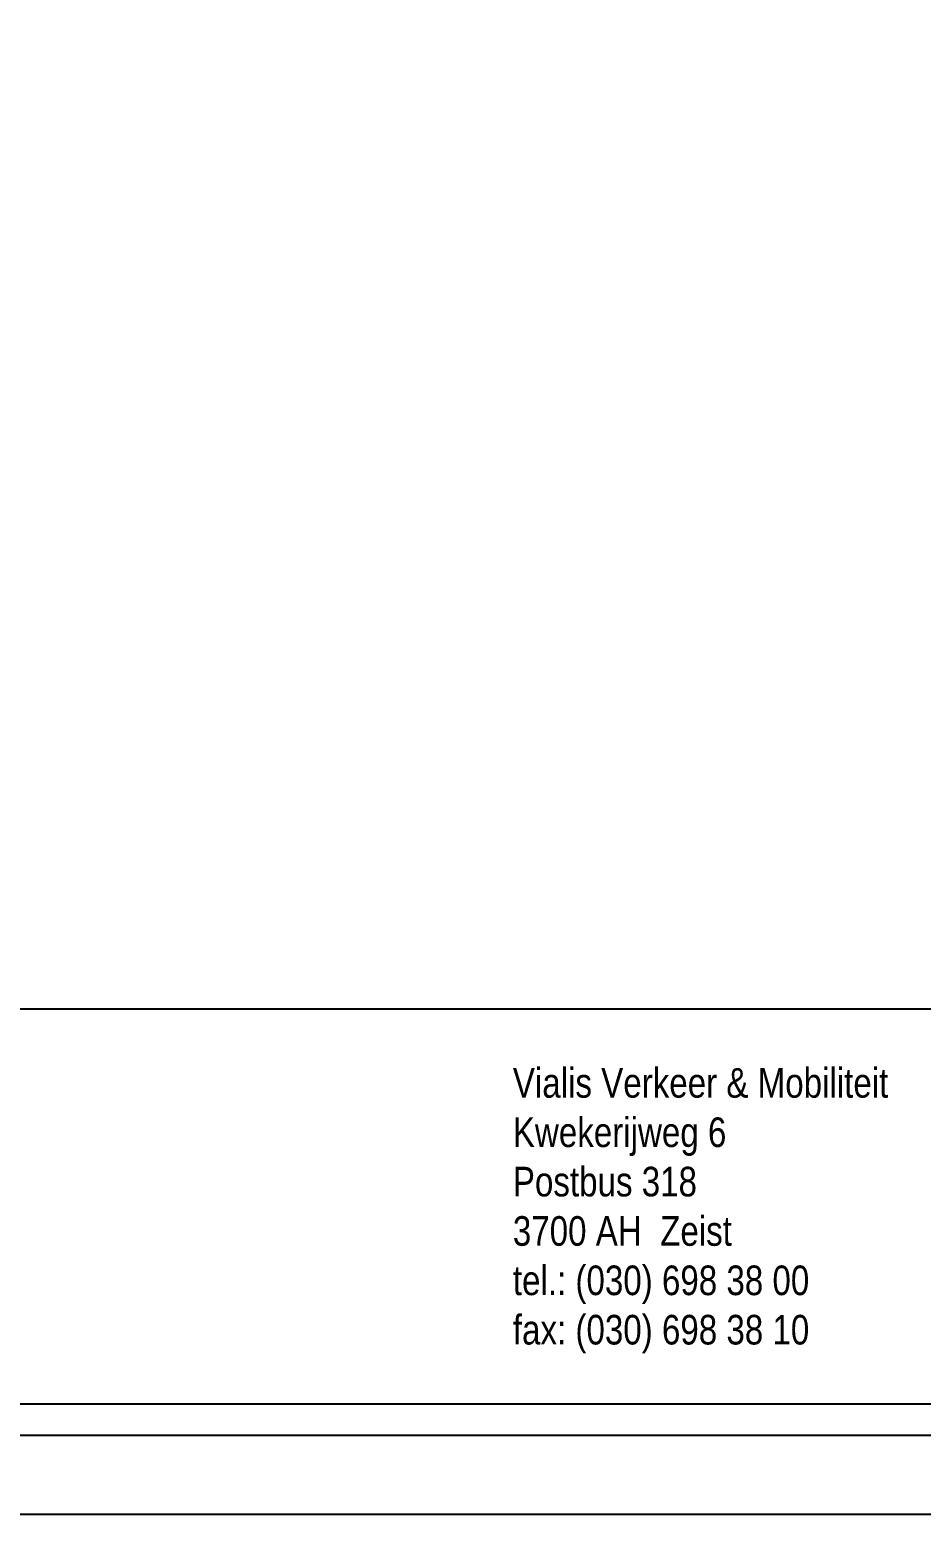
# Model space of a CAD drawing. Header units: metres. Extents: x 0 to 420, y 0 to 297.
# Drawn here: x 66.4 to 122.8, y 0 to 94 of the extents above; entities that cross this region are included whole.
import ezdxf
from ezdxf.enums import TextEntityAlignment as Align

# ---------------------------------------------------------------- set-up
doc = ezdxf.new("R2010")
doc.units = ezdxf.units.M
doc.header["$LTSCALE"] = 10
doc.header["$MEASUREMENT"] = 0
for name, color, linetype in [('25C', 1, 'CONTINUOUS'), ('RC', 2, 'CONTINUOUS'), ('SNIJLIJN', 1, 'CONTINUOUS'), ('VS-HOEK-018', 8, 'CONTINUOUS'), ('VS-HOEK-025', 1, 'CONTINUOUS'), ('VS-HOEK-035', 7, 'CONTINUOUS'), ('VS-HOEK-050', 4, 'CONTINUOUS')]:
    doc.layers.add(name, color=color, linetype=linetype)
doc.styles.add('HELVL', font='HELVL.SHX', dxfattribs={"width": 0.8})
doc.styles.add('ISO', font='ISO')
doc.styles.get("Standard").update_dxf_attribs({"font": 'iso.shx'})

# ---------------------------------------------------------------- blocks, each defined once
blk = doc.blocks.new('OHa3_v1-4')
at = {"layer": 'VS-HOEK-035'}
for p, q in [((-393, 27), (-2, 27)), ((-393, 2), (-2, 2))]:
    blk.add_line(p, q, dxfattribs=at)
at = {"layer": 'VS-HOEK-018', "style": 'HELVL', "width": 0.8}
for s, p in [('Vialis Verkeer & Mobiliteit', (-318.018, 21.375)), ('Kwekerijweg 6', (-318.018, 18.25)), ('Postbus 318', (-318.018, 15.125)), ('3700 AH  Zeist', (-318.018, 12)), ('tel.: (030) 698 38 00', (-318.018, 8.875)), ('fax: (030) 698 38 10', (-318.018, 5.75))]:
    blk.add_text(s, height=1.875, dxfattribs=at).set_placement(p)
at = {"layer": 'VS-HOEK-025', "style": 'ISO'}
for tag, p in [('BV', (-108, 23.5)), ('BT', (-95, 23.5))]:
    blk.add_attdef(tag, text='', height=2.5, dxfattribs=at).set_placement(p, align=Align.CENTER)
for tag, p in [('UIT1', (-194, 19.5)), ('GET1', (-183, 19.5)), ('TEKDAT', (-165.5, 19.5)), ('GECONTR1', (-148, 19.5)), ('CONDAT1', (-130.5, 19.5)), ('UIT2', (-194, 9.5)), ('GEW1', (-183, 9.5)), ('WIJZDAT1', (-165.5, 9.5)), ('UIT3', (-194, 4.5)), ('GEW2', (-183, 4.5)), ('WIJZDAT2', (-165.5, 4.5))]:
    blk.add_attdef(tag, text='', height=2.5, dxfattribs=at).set_placement(p, align=Align.MIDDLE)
at = {"layer": 'VS-HOEK-025'}
for tag, p in [('S', (-107.961, 19.5)), ('OMSCHR1', (-119, 9.5)), ('OMSCHR2', (-119, 4.5))]:
    blk.add_attdef(tag, text='', height=2.5, dxfattribs=at).set_placement(p, align=Align.MIDDLE_LEFT)
for tag, p in [('GECONTR2', (-148, 9.5)), ('CONDAT2', (-130.5, 9.5)), ('GECONTR3', (-148, 4.5)), ('CONDAT3', (-130.5, 4.5))]:
    blk.add_attdef(tag, text='', height=2.5, dxfattribs=at).set_placement(p, align=Align.MIDDLE)
at = {"layer": 'VS-HOEK-035', "style": 'ISO'}
for tag, p in [('B', (-284.9, 23.5)), ('N', (-284.9, 17.5)), ('P', (-284.9, 11.5)), ('R', (-284.9, 5.5))]:
    blk.add_attdef(tag, text='', height=3.5, dxfattribs=at).set_placement(p, align=Align.MIDDLE_LEFT)
at = {"layer": 'VS-HOEK-050', "oblique": 15, "width": 2.291085}
blk.add_attdef('STATUS', text='', height=5, rotation=360, dxfattribs=at).set_placement((-73.62, 19.546), (-19.616, 19.546), align=Align.FIT)
at = {"layer": 'VS-HOEK-050'}
for tag, p in [('VERSIE', (-9.5, 18.25)), ('O', (-52.5, 7)), ('Q', (-23.5, 6.998))]:
    blk.add_attdef(tag, text='', height=5, dxfattribs=at).set_placement(p, align=Align.MIDDLE)
blk = doc.blocks.new('a3h_v1-4')
at = {"layer": 'SNIJLIJN'}
blk.add_lwpolyline([(420, 297), (0, 297), (0, 0), (420, 0)], close=True, dxfattribs=at)
at = {"layer": 'VS-HOEK-050'}
blk.add_lwpolyline([(415, 5), (415, 292), (20, 292), (20, 5)], close=True, dxfattribs=at)

msp = doc.modelspace()

# ---------------------------------------------------------------- block references
at = {"layer": '25C'}
msp.add_blockref('a3h_v1-4', (0, 0), dxfattribs=at)
at = {"layer": 'RC'}
msp.add_blockref('OHa3_v1-4', (415, 5), dxfattribs=at)

doc.saveas('drawing.dxf')
